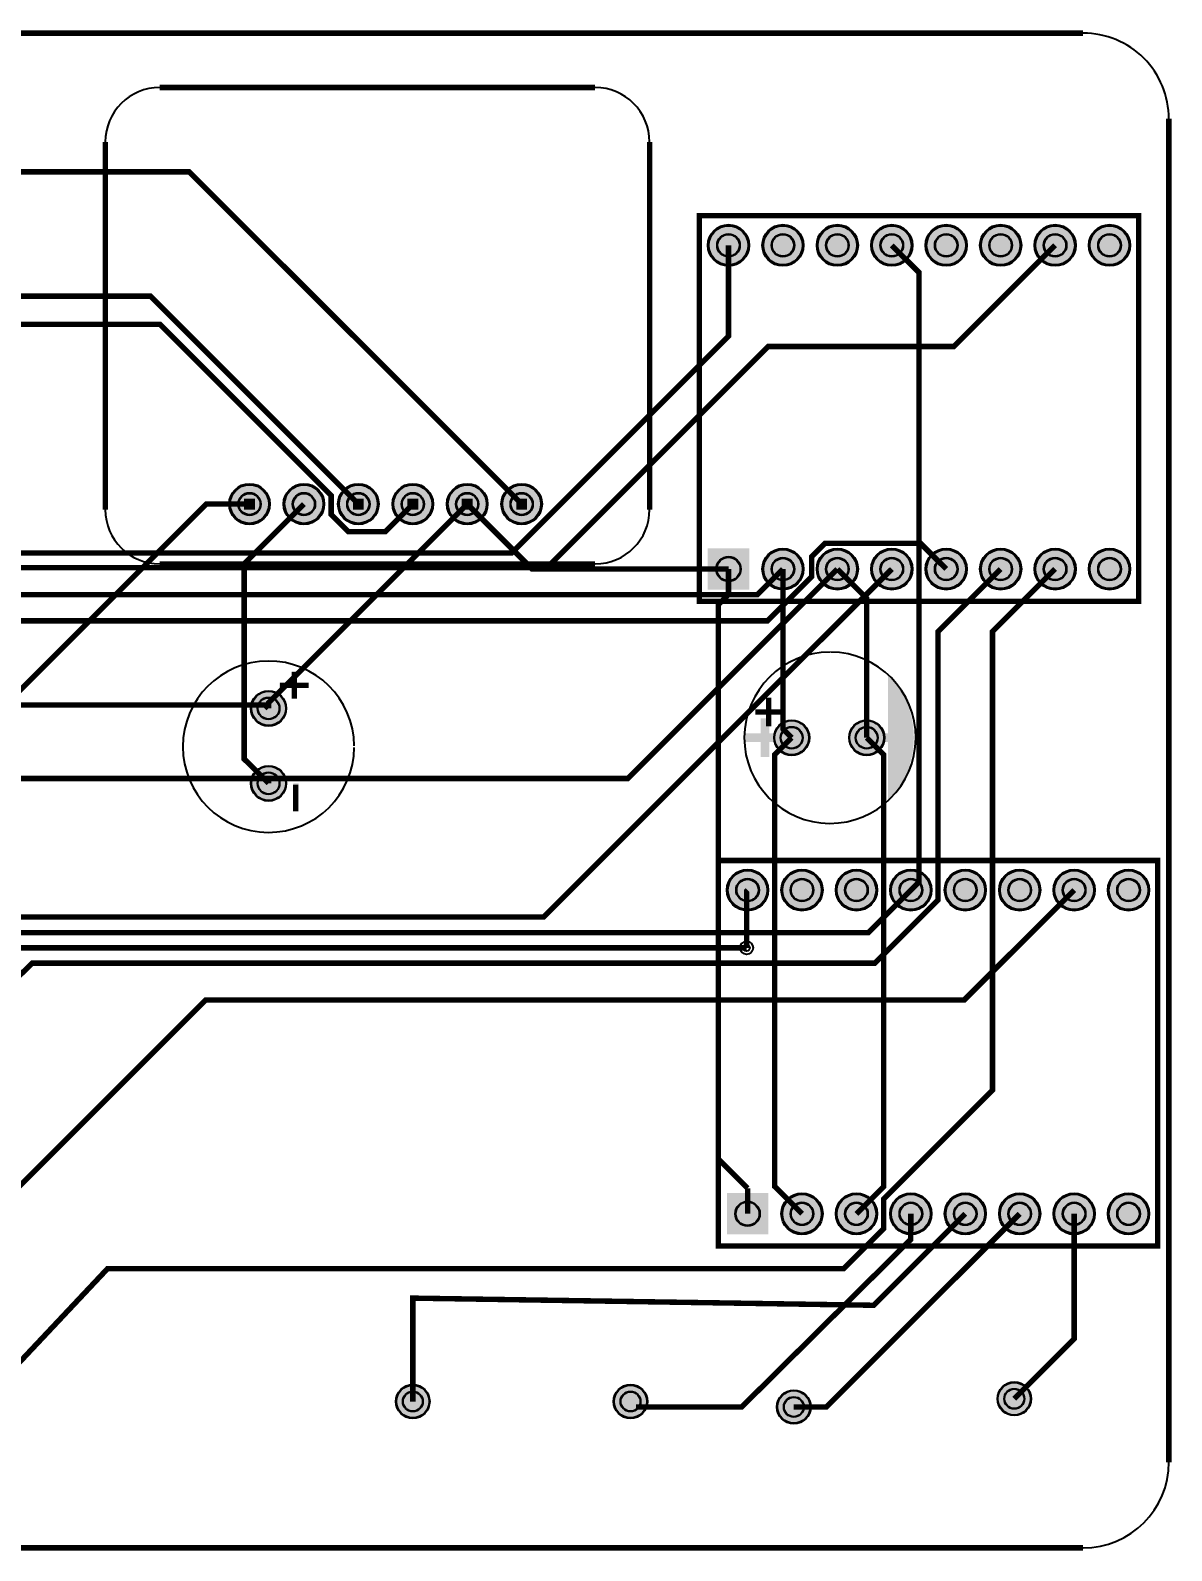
# Model space of a CAD drawing. Header units: millimetres. Extents: x -13 to 112, y -37 to 34.
# Drawn here: x 58.4 to 111.6, y -37.4 to 33.5 of the extents above; entities that cross this region are included whole.
import ezdxf

# ---------------------------------------------------------------- set-up
doc = ezdxf.new("R2010")
doc.units = ezdxf.units.MM
for name, color, linetype, true_color in [('BoardOutLine', 7, 'Continuous', 0xff00ff), ('BottomLayer', 7, 'Continuous', 0x0000ff), ('BottomSolderMaskLayer', 7, 'Continuous', 0xaa00ff), ('Document', 7, 'Continuous', 0xffffff), ('Hole', 7, 'Continuous', 0x222222), ('Multi-Layer', 7, 'Continuous', 0xc0c0c0), ('TopLayer', 7, 'Continuous', 0xff0000), ('TopSilkLayer', 7, 'Continuous', 0xffcc00), ('TopSolderMaskLayer', 7, 'Continuous', 0x800080)]:
    doc.layers.add(name, color=color, linetype=linetype, true_color=true_color)

msp = doc.modelspace()

# ---------------------------------------------------------------- hatches: boundary and pattern name
at = {"layer": 'BottomSolderMaskLayer'}
for points in [[(89.96697993395979, 23.495046990093897, 1), (91.89738379476752, 23.495046990093897, 1)], [(92.50698501397015, 23.495046990093897, 1), (94.43738887477788, 23.495046990093897, 1)], [(95.04699009398028, 23.495046990093897, 1), (96.97739395478801, 23.495046990093897, 1)], [(97.58699517399042, 23.495046990093897, 1), (99.51739903479815, 23.495046990093897, 1)], [(100.12700025400055, 23.495046990093897, 1), (102.05740411480828, 23.495046990093897, 1)], [(102.66700533401068, 23.495046990093897, 1), (104.59740919481841, 23.495046990093897, 1)], [(105.20701041402081, 23.495046990093897, 1), (107.13741427482854, 23.495046990093897, 1)], [(107.74701549403095, 23.495046990093897, 1), (109.67741935483868, 23.495046990093897, 1)], [(67.62933705867405, 11.415036830073518, 1), (69.53093726187447, 11.415036830073518, 1)], [(70.16934213868419, 11.415036830073518, 1), (72.0709423418846, 11.415036830073518, 1)], [(72.70934721869455, 11.415036830073518, 1), (74.61094742189496, 11.415036830073518, 1)], [(75.24935229870468, 11.415036830073518, 1), (77.1509525019051, 11.415036830073518, 1)], [(77.78935737871481, 11.415036830073518, 1), (79.69095758191523, 11.415036830073518, 1)], [(80.32936245872494, 11.415036830073518, 1), (82.23096266192536, 11.415036830073518, 1)], [(89.96697993395992, 7.416814833629701), (89.96697993395992, 9.347218694437288), (91.89738379476762, 9.347218694437288), (91.89738379476762, 7.416814833629701)], [(92.50698501397015, 8.382016764033438, 1), (94.43738887477788, 8.382016764033438, 1)], [(95.04699009398028, 8.382016764033438, 1), (96.97739395478801, 8.382016764033438, 1)], [(97.58699517399042, 8.382016764033438, 1), (99.51739903479815, 8.382016764033438, 1)], [(100.12700025400055, 8.382016764033438, 1), (102.05740411480828, 8.382016764033438, 1)], [(102.66700533401068, 8.382016764033438, 1), (104.59740919481841, 8.382016764033438, 1)], [(105.20701041402081, 8.382016764033438, 1), (107.13741427482854, 8.382016764033438, 1)], [(107.74701549403095, 8.382016764033438, 1), (109.67741935483868, 8.382016764033438, 1)], [(68.64413893827786, 1.8770637541274482, 1), (70.29413893827787, 1.8770637541274482, 1)], [(93.05572771145548, 0.5080010160020265, 1), (94.70652781305567, 0.5080010160020265, 1)], [(96.55585471170947, 0.5080010160020265, 1), (98.20665481330967, 0.5080010160020265, 1)], [(68.64413893827786, -1.6230632461265486, 1), (70.29413893827787, -1.6230632461265486, 1)], [(90.8559817119634, -6.604013208026458, 1), (92.78638557277112, -6.604013208026458, 1)], [(93.39598679197353, -6.604013208026458, 1), (95.32639065278126, -6.604013208026458, 1)], [(95.93599187198366, -6.604013208026458, 1), (97.86639573279139, -6.604013208026458, 1)], [(98.47599695199402, -6.604013208026458, 1), (100.40640081280175, -6.604013208026458, 1)], [(101.01600203200415, -6.604013208026458, 1), (102.94640589281188, -6.604013208026458, 1)], [(103.55600711201429, -6.604013208026458, 1), (105.48641097282201, -6.604013208026458, 1)], [(106.09601219202442, -6.604013208026458, 1), (108.02641605283215, -6.604013208026458, 1)], [(108.63601727203455, -6.604013208026458, 1), (110.56642113284228, -6.604013208026458, 1)], [(90.8559817119633, -22.682245364490655), (90.8559817119633, -20.751841503683067), (92.78638557277122, -20.751841503683067), (92.78638557277122, -22.682245364490655)], [(93.39598679197353, -21.717043434086918, 1), (95.32639065278126, -21.717043434086918, 1)], [(95.93599187198366, -21.717043434086918, 1), (97.86639573279139, -21.717043434086918, 1)], [(98.47599695199402, -21.717043434086918, 1), (100.40640081280175, -21.717043434086918, 1)], [(101.01600203200415, -21.717043434086918, 1), (102.94640589281188, -21.717043434086918, 1)], [(103.55600711201429, -21.717043434086918, 1), (105.48641097282201, -21.717043434086918, 1)], [(106.09601219202442, -21.717043434086918, 1), (108.02641605283215, -21.717043434086918, 1)], [(108.63601727203455, -21.717043434086918, 1), (110.56642113284228, -21.717043434086918, 1)], [(75.41275082550173, -30.480060960121932, 1), (76.98755397510804, -30.480060960121932, 1)], [(85.57277114554226, -30.480060960121932, 1), (87.14757429514857, -30.480060960121932, 1)], [(103.47980695961387, -30.353060706121482, 1), (105.05461010922018, -30.353060706121482, 1)], [(93.19278638557289, -30.734061468122945, 1), (94.7675895351792, -30.734061468122945, 1)]]:
    msp.add_hatch(color=256, dxfattribs=at).paths.add_polyline_path(points)
at = {"layer": 'Document'}
for points in [[(68.32613665227336, 11.161036322072505), (68.83413766827539, 11.161036322072505), (68.83413766827539, 11.669037338074531), (68.32613665227336, 11.669037338074531)], [(73.40614681229363, 11.161036322072505), (73.91414782829565, 11.161036322072505), (73.91414782829565, 11.669037338074531), (73.40614681229363, 11.669037338074531)], [(75.94615189230376, 11.161036322072505), (76.45415290830579, 11.161036322072505), (76.45415290830579, 11.669037338074531), (75.94615189230376, 11.669037338074531)], [(78.48615697231389, 11.161036322072505), (78.99415798831592, 11.161036322072505), (78.99415798831592, 11.669037338074531), (78.48615697231389, 11.669037338074531)], [(81.02616205232403, 11.161036322072505), (81.53416306832605, 11.161036322072505), (81.53416306832605, 11.669037338074531), (81.02616205232403, 11.669037338074531)], [(70.54414528829057, 3.626974853949605), (70.54414528829057, 2.326974853949764), (70.79413258826526, 2.326974853949764), (70.79413258826526, 3.626974853949605)], [(69.96913893827787, 2.8270002540004953), (71.2691135382272, 2.8270002540004953), (71.2691135382272, 3.0770129540259177), (69.96918973837955, 3.076987553974959)], [(92.43119126238253, 1.0080010160020265), (92.43119126238253, -0.39199898399795075), (92.83119126238239, -0.39199898399795075), (92.83119126238239, 1.208001016002072), (92.83119126238239, 1.40800101600189), (92.43119126238253, 1.4080264160528486)], [(93.13119126238257, 0.708001016002072), (91.73119126238248, 0.708001016002072), (91.73119126238248, 0.30800101600198104), (93.33119126238262, 0.30800101600198104), (93.53119126238244, 0.30800101600198104), (93.53119126238244, 0.708001016002072)], [(99.13119126238257, 0.708001016002072), (97.73119126238271, 0.708001016002072), (97.73119126238271, 0.30800101600198104), (99.33119126238262, 0.30800101600198104), (99.53119126238244, 0.30800101600198104), (99.53119126238244, 0.708001016002072)], [(70.62133604267206, -1.6226314452629822), (70.62133604267206, -2.9226822453646264), (70.87127254254506, -2.9226822453646264), (70.87127254254506, -1.6226314452629822)]]:
    msp.add_hatch(color=256, dxfattribs=at).paths.add_polyline_path(points)
at = {"layer": 'Multi-Layer'}
for points in [[(90.01778003556, 23.495046990093897, 1), (91.84658369316732, 23.495046990093897, 1)], [(92.55778511557035, 23.495046990093897, 1), (94.38658877317768, 23.495046990093897, 1)], [(95.09779019558049, 23.495046990093897, 1), (96.92659385318781, 23.495046990093897, 1)], [(97.63779527559062, 23.495046990093897, 1), (99.46659893319794, 23.495046990093897, 1)], [(100.17780035560075, 23.495046990093897, 1), (102.00660401320808, 23.495046990093897, 1)], [(102.71780543561088, 23.495046990093897, 1), (104.54660909321821, 23.495046990093897, 1)], [(105.25781051562102, 23.495046990093897, 1), (107.08661417322834, 23.495046990093897, 1)], [(107.79781559563115, 23.495046990093897, 1), (109.62661925323847, 23.495046990093897, 1)], [(67.68013716027426, 11.415036830073518, 1), (69.48013716027427, 11.415036830073518, 1)], [(70.22014224028439, 11.415036830073518, 1), (72.0201422402844, 11.415036830073518, 1)], [(72.76014732029475, 11.415036830073518, 1), (74.56014732029476, 11.415036830073518, 1)], [(75.30015240030488, 11.415036830073518, 1), (77.10015240030489, 11.415036830073518, 1)], [(77.84015748031501, 11.415036830073518, 1), (79.64015748031503, 11.415036830073518, 1)], [(80.38016256032515, 11.415036830073518, 1), (82.18016256032516, 11.415036830073518, 1)], [(90.01778003556001, 7.4676149352299035), (90.01778003556001, 9.296418592837085), (91.84658369316753, 9.296418592837085), (91.84658369316753, 7.4676149352299035)], [(92.55778511557035, 8.382016764033438, 1), (94.38658877317768, 8.382016764033438, 1)], [(95.09779019558049, 8.382016764033438, 1), (96.92659385318781, 8.382016764033438, 1)], [(97.63779527559062, 8.382016764033438, 1), (99.46659893319794, 8.382016764033438, 1)], [(100.17780035560075, 8.382016764033438, 1), (102.00660401320808, 8.382016764033438, 1)], [(102.71780543561088, 8.382016764033438, 1), (104.54660909321821, 8.382016764033438, 1)], [(105.25781051562102, 8.382016764033438, 1), (107.08661417322834, 8.382016764033438, 1)], [(107.79781559563115, 8.382016764033438, 1), (109.62661925323847, 8.382016764033438, 1)], [(68.66913893827787, 1.8770637541274482, 1), (70.26913893827786, 1.8770637541274482, 1)], [(93.08112776225558, 0.5080010160020265, 1), (94.68112776225557, 0.5080010160020265, 1)], [(96.58125476250957, 0.5080010160020265, 1), (98.18125476250957, 0.5080010160020265, 1)], [(68.66913893827787, -1.6230632461265486, 1), (70.26913893827786, -1.6230632461265486, 1)], [(90.9067818135636, -6.604013208026458, 1), (92.73558547117092, -6.604013208026458, 1)], [(93.44678689357373, -6.604013208026458, 1), (95.27559055118105, -6.604013208026458, 1)], [(95.98679197358386, -6.604013208026458, 1), (97.81559563119119, -6.604013208026458, 1)], [(98.52679705359422, -6.604013208026458, 1), (100.35560071120155, -6.604013208026458, 1)], [(101.06680213360436, -6.604013208026458, 1), (102.89560579121168, -6.604013208026458, 1)], [(103.60680721361449, -6.604013208026458, 1), (105.43561087122181, -6.604013208026458, 1)], [(106.14681229362462, -6.604013208026458, 1), (107.97561595123194, -6.604013208026458, 1)], [(108.68681737363475, -6.604013208026458, 1), (110.51562103124208, -6.604013208026458, 1)], [(90.90678181356361, -22.631445262890566), (90.90678181356361, -20.80264160528327), (92.73558547117113, -20.80264160528327), (92.73558547117113, -22.631445262890566)], [(93.44678689357373, -21.717043434086918, 1), (95.27559055118105, -21.717043434086918, 1)], [(95.98679197358386, -21.717043434086918, 1), (97.81559563119119, -21.717043434086918, 1)], [(98.52679705359422, -21.717043434086918, 1), (100.35560071120155, -21.717043434086918, 1)], [(101.06680213360436, -21.717043434086918, 1), (102.89560579121168, -21.717043434086918, 1)], [(103.60680721361449, -21.717043434086918, 1), (105.43561087122181, -21.717043434086918, 1)], [(106.14681229362462, -21.717043434086918, 1), (107.97561595123194, -21.717043434086918, 1)], [(108.68681737363475, -21.717043434086918, 1), (110.51562103124208, -21.717043434086918, 1)]]:
    msp.add_hatch(color=256, dxfattribs=at).paths.add_polyline_path(points)
at = {"layer": 'TopSilkLayer'}
msp.add_hatch(color=256, dxfattribs=at).paths.add_polyline_path([(98.38120396240788, -2.491998983998087), (98.44568414464447, -2.4228042350739543), (98.5086446815908, -2.35222394060429), (98.57005580849386, -2.2802914676004775), (98.62988849308954, -2.207040822319982), (98.68811444932635, -2.13250663418944), (98.74470615073665, -2.0567241394334133), (98.79963684345171, -1.9797291644167672), (98.85288055884803, -1.9015581087072633), (98.90441212582618, -1.822247927868034), (98.95420718270793, -1.7418361159861888), (99.00224218875496, -1.660360687948014), (99.0484944352977, -1.5778601614665604), (99.09294205647029, -1.4943735388732193), (99.13556403954817, -1.4099402886782855), (99.17634023488176, -1.3246003269132416), (99.21525136542232, -1.2383939982591983), (99.25227903583527, -1.1513620569745626), (99.28740574119593, -1.0635456476284162), (99.32061487526676, -0.974986285648697), (99.35189073834567, -0.8857258376965547), (99.38121854468955, -0.7958065018726757), (99.40858442950525, -0.7052707877693365), (99.43397545550124, -0.6141614963723896), (99.45737961900636, -0.5225216998286442), (99.47878585564331, -0.43039472108193877), (99.49818404556049, -0.3378241133929123), (99.51556501821415, -0.24485363974918073), (99.53092055670663, -0.15152725217546958), (99.5442434016677, -0.05788907095586637), (99.55552725468965, 0.03601663622396245), (99.56476678130184, 0.13014547520504038), (99.5719576134959, 0.22445294634246693), (99.57709635178685, 0.31889446554214373), (99.58018056682363, 0.4134253853385417), (99.58120880053593, 0.5080010160020265), (99.58018056682363, 0.6025766466655114), (99.57709635178685, 0.6971075664619093), (99.5719576134959, 0.7915490856614724), (99.56476678130184, 0.885856556798899), (99.55552725468965, 0.9799853957799769), (99.5442434016677, 1.0738911029598057), (99.53092055670663, 1.167529284179409), (99.51556501821415, 1.2608556717532338), (99.49818404556049, 1.3538261453969653), (99.47878585564331, 1.4463967530858781), (99.45737961900636, 1.5385237318325835), (99.43397545550124, 1.6301635283764426), (99.40858442950525, 1.7212728197732758), (99.38121854468955, 1.8118085338767287), (99.35189073834567, 1.901727869700494), (99.32061487526676, 1.99098831765275), (99.28740574119593, 2.0795476796324692), (99.25227903583527, 2.167364088978502), (99.21525136542232, 2.2543960302631376), (99.17634023488176, 2.340602358917181), (99.13556403954817, 2.4259423206823385), (99.09294205647029, 2.5103755708771587), (99.0484944352977, 2.5938621934704997), (99.00224218875496, 2.6763627199519533), (98.95420718270793, 2.757838147990242), (98.90441212582618, 2.838249959872087), (98.85288055884803, 2.9175601407112026), (98.79963684345171, 2.9957311964207065), (98.74470615073665, 3.0727261714374663), (98.68811444932635, 3.148508666193379), (98.62988849308954, 3.223042854324035), (98.57005580849386, 3.296293499604417), (98.5086446815908, 3.3682259726082293), (98.44568414464447, 3.4388062670778936), (98.38120396240788, 3.5080010160020265)])
at = {"layer": 'TopSolderMaskLayer'}
for points in [[(89.96697993395979, 23.495046990093897, 1), (91.89738379476752, 23.495046990093897, 1)], [(92.50698501397015, 23.495046990093897, 1), (94.43738887477788, 23.495046990093897, 1)], [(95.04699009398028, 23.495046990093897, 1), (96.97739395478801, 23.495046990093897, 1)], [(97.58699517399042, 23.495046990093897, 1), (99.51739903479815, 23.495046990093897, 1)], [(100.12700025400055, 23.495046990093897, 1), (102.05740411480828, 23.495046990093897, 1)], [(102.66700533401068, 23.495046990093897, 1), (104.59740919481841, 23.495046990093897, 1)], [(105.20701041402081, 23.495046990093897, 1), (107.13741427482854, 23.495046990093897, 1)], [(107.74701549403095, 23.495046990093897, 1), (109.67741935483868, 23.495046990093897, 1)], [(67.62933705867405, 11.415036830073518, 1), (69.53093726187447, 11.415036830073518, 1)], [(70.16934213868419, 11.415036830073518, 1), (72.0709423418846, 11.415036830073518, 1)], [(72.70934721869455, 11.415036830073518, 1), (74.61094742189496, 11.415036830073518, 1)], [(75.24935229870468, 11.415036830073518, 1), (77.1509525019051, 11.415036830073518, 1)], [(77.78935737871481, 11.415036830073518, 1), (79.69095758191523, 11.415036830073518, 1)], [(80.32936245872494, 11.415036830073518, 1), (82.23096266192536, 11.415036830073518, 1)], [(89.96697993395992, 7.416814833629701), (89.96697993395992, 9.347218694437288), (91.89738379476762, 9.347218694437288), (91.89738379476762, 7.416814833629701)], [(92.50698501397015, 8.382016764033438, 1), (94.43738887477788, 8.382016764033438, 1)], [(95.04699009398028, 8.382016764033438, 1), (96.97739395478801, 8.382016764033438, 1)], [(97.58699517399042, 8.382016764033438, 1), (99.51739903479815, 8.382016764033438, 1)], [(100.12700025400055, 8.382016764033438, 1), (102.05740411480828, 8.382016764033438, 1)], [(102.66700533401068, 8.382016764033438, 1), (104.59740919481841, 8.382016764033438, 1)], [(105.20701041402081, 8.382016764033438, 1), (107.13741427482854, 8.382016764033438, 1)], [(107.74701549403095, 8.382016764033438, 1), (109.67741935483868, 8.382016764033438, 1)], [(68.64413893827786, 1.8770637541274482, 1), (70.29413893827787, 1.8770637541274482, 1)], [(93.05572771145548, 0.5080010160020265, 1), (94.70652781305567, 0.5080010160020265, 1)], [(96.55585471170947, 0.5080010160020265, 1), (98.20665481330967, 0.5080010160020265, 1)], [(68.64413893827786, -1.6230632461265486, 1), (70.29413893827787, -1.6230632461265486, 1)], [(90.8559817119634, -6.604013208026458, 1), (92.78638557277112, -6.604013208026458, 1)], [(93.39598679197353, -6.604013208026458, 1), (95.32639065278126, -6.604013208026458, 1)], [(95.93599187198366, -6.604013208026458, 1), (97.86639573279139, -6.604013208026458, 1)], [(98.47599695199402, -6.604013208026458, 1), (100.40640081280175, -6.604013208026458, 1)], [(101.01600203200415, -6.604013208026458, 1), (102.94640589281188, -6.604013208026458, 1)], [(103.55600711201429, -6.604013208026458, 1), (105.48641097282201, -6.604013208026458, 1)], [(106.09601219202442, -6.604013208026458, 1), (108.02641605283215, -6.604013208026458, 1)], [(108.63601727203455, -6.604013208026458, 1), (110.56642113284228, -6.604013208026458, 1)], [(90.8559817119633, -22.682245364490655), (90.8559817119633, -20.751841503683067), (92.78638557277122, -20.751841503683067), (92.78638557277122, -22.682245364490655)], [(93.39598679197353, -21.717043434086918, 1), (95.32639065278126, -21.717043434086918, 1)], [(95.93599187198366, -21.717043434086918, 1), (97.86639573279139, -21.717043434086918, 1)], [(98.47599695199402, -21.717043434086918, 1), (100.40640081280175, -21.717043434086918, 1)], [(101.01600203200415, -21.717043434086918, 1), (102.94640589281188, -21.717043434086918, 1)], [(103.55600711201429, -21.717043434086918, 1), (105.48641097282201, -21.717043434086918, 1)], [(106.09601219202442, -21.717043434086918, 1), (108.02641605283215, -21.717043434086918, 1)], [(108.63601727203455, -21.717043434086918, 1), (110.56642113284228, -21.717043434086918, 1)], [(75.41275082550173, -30.480060960121932, 1), (76.98755397510804, -30.480060960121932, 1)], [(85.57277114554226, -30.480060960121932, 1), (87.14757429514857, -30.480060960121932, 1)], [(103.47980695961387, -30.353060706121482, 1), (105.05461010922018, -30.353060706121482, 1)], [(93.19278638557289, -30.734061468122945, 1), (94.7675895351792, -30.734061468122945, 1)]]:
    msp.add_hatch(color=256, dxfattribs=at).paths.add_polyline_path(points)

# ---------------------------------------------------------------- linework, layer by layer
at = {"layer": 'BoardOutLine', "const_width": 0.25400050800101603}
for points in [[(-9.335001270002522, 33.40099060198111), (107.48100076200149, 33.40099060198111)], [(111.48100076200149, 29.400990601981107), (111.48100076200149, -33.31300482600966)], [(107.48100076200149, -37.31300482600966), (-9.335001270002522, -37.31300482600966)]]:
    msp.add_lwpolyline(points, dxfattribs=at)
at = {"layer": 'BoardOutLine'}
for centre, start, end in [((107.48100000000022, 29.401000000000067), 359.99999999999983, 90), ((107.48100000000022, -33.31299999999999), 270, 0)]:
    msp.add_arc(centre, 4, start, end, dxfattribs=at)
at = {"layer": 'BottomLayer', "const_width": 0.25400050800101603}
for points in [[(98.55219710439428, 23.4949199898399), (99.82219964439923, 22.224917449834834), (99.82219964439923, -6.222885445770885), (99.44119888239788, -6.603886207772462)], [(68.58013716027426, 11.415163830327629), (66.5656591313184, 11.415163830327629), (53.9959359918721, -1.1545593091186674)], [(71.1201422402844, 11.415163830327629), (68.33324866649741, 8.628270256540532), (68.33324866649741, -0.48704597409198414), (69.46913893827787, -1.6229362458725518)], [(69.46913893827787, 1.877190754381445), (69.46913893827787, 2.144145288290474), (78.74015748031502, 11.415163830327629)], [(90.93218186436366, 8.382143764287548), (81.7731775463551, 8.382143764287548), (78.74015748031502, 11.415163830327629)], [(106.17221234442468, 8.382016764033438), (103.25120650241297, 5.461010922021842), (103.25120650241297, -15.94869189738381), (98.1711963423927, -21.02870205740419), (98.1711963423927, -22.410464820929633), (96.30426720853461, -24.277393954787954), (61.95577851155713, -24.277393954787954), (56.00711201422405, -30.607061214122496)], [(90.93218186436366, 8.382143764287548), (90.93218186436366, 7.188087376174735)], [(93.47218694437402, 8.382143764287548), (93.47218694437402, 0.9170688341375808), (93.88112776225557, 0.5081280162560233)], [(96.01219202438415, 8.382143764287548), (97.38125476250957, 7.013081026162013), (97.38125476250957, 0.5081280162560233)], [(91.82118364236726, -20.52286004572011), (90.46228092456181, -19.16395732791466), (90.46228092456181, 6.718186436372889), (90.93218186436366, 7.188087376174735)], [(94.36118872237739, -21.71691643383292), (93.09118618237244, -20.446913893827855), (93.09118618237244, -0.28181356362722454), (93.88112776225557, 0.5081280162560233)], [(96.90119380238752, -21.71691643383292), (98.1711963423927, -20.446913893827855), (98.1711963423927, -0.28181356362722454), (97.38125476250957, 0.5081280162560233)], [(91.82118364236726, -6.603886207772462), (91.77673355346701, -6.64833629667271), (91.77673355346701, -9.303149606299257)], [(91.82118364236726, -21.71691643383292), (91.82118364236726, -20.52286004572011)], [(99.44119888239788, -21.717043434086918), (99.43611887223756, -22.913385826771673), (91.54940309880635, -30.734061468122945), (86.61417322834654, -30.734061468122945)]]:
    msp.add_lwpolyline(points, dxfattribs=at)
at = {"layer": 'BottomSolderMaskLayer'}
for centre, radius in [((90.93218186436366, 23.495046990093897), 0.9652019304038609), ((93.47218694437402, 23.495046990093897), 0.9652019304038609), ((96.01219202438415, 23.495046990093897), 0.9652019304038609), ((98.55219710439428, 23.495046990093897), 0.9652019304038609), ((101.09220218440441, 23.495046990093897), 0.9652019304038609), ((103.63220726441455, 23.495046990093897), 0.9652019304038609), ((106.17221234442468, 23.495046990093897), 0.9652019304038609), ((108.71221742443481, 23.495046990093897), 0.9652019304038609), ((90.93218186436366, 23.495046990093897), 0.5362232946688117), ((93.47218694437402, 23.495046990093897), 0.5362232946688117), ((96.01219202438415, 23.495046990093897), 0.5362232946688117), ((98.55219710439428, 23.495046990093897), 0.5362232946688117), ((101.09220218440441, 23.495046990093897), 0.5362232946688117), ((103.63220726441455, 23.495046990093897), 0.5362232946688117), ((106.17221234442468, 23.495046990093897), 0.5362232946688117), ((108.71221742443481, 23.495046990093897), 0.5362232946688117), ((68.58013716027426, 11.415036830073518), 0.9508001016002032), ((71.1201422402844, 11.415036830073518), 0.9508001016002032), ((73.66014732029475, 11.415036830073518), 0.9508001016002032), ((76.20015240030489, 11.415036830073518), 0.9508001016002032), ((78.74015748031502, 11.415036830073518), 0.9508001016002032), ((81.28016256032515, 11.415036830073518), 0.9508001016002032), ((68.58013716027426, 11.415036830073518), 0.5282222786667795), ((71.1201422402844, 11.415036830073518), 0.5282222786667795), ((73.66014732029475, 11.415036830073518), 0.5282222786667795), ((76.20015240030489, 11.415036830073518), 0.5282222786667795), ((78.74015748031502, 11.415036830073518), 0.5282222786667795), ((81.28016256032515, 11.415036830073518), 0.5282222786667795), ((93.47218694437402, 8.382016764033438), 0.9652019304038609), ((96.01219202438415, 8.382016764033438), 0.9652019304038609), ((98.55219710439428, 8.382016764033438), 0.9652019304038609), ((101.09220218440441, 8.382016764033438), 0.9652019304038609), ((103.63220726441455, 8.382016764033438), 0.9652019304038609), ((106.17221234442468, 8.382016764033438), 0.9652019304038609), ((108.71221742443481, 8.382016764033438), 0.9652019304038609), ((90.93218186436366, 8.382016764033438), 0.5791211582423166), ((93.47218694437402, 8.382016764033438), 0.5362232946688117), ((96.01219202438415, 8.382016764033438), 0.5362232946688117), ((98.55219710439428, 8.382016764033438), 0.5362232946688117), ((101.09220218440441, 8.382016764033438), 0.5362232946688117), ((103.63220726441455, 8.382016764033438), 0.5362232946688117), ((106.17221234442468, 8.382016764033438), 0.5362232946688117), ((108.71221742443481, 8.382016764033438), 0.5362232946688117), ((69.46913893827787, 1.8770637541274482), 0.8250000000000001), ((69.46911353822702, 1.8771653543307139), 0.515625), ((93.88112776225557, 0.5080010160020265), 0.8254000508001016), ((93.88112776225557, 0.5080010160020265), 0.5158750317500634), ((97.38125476250957, 0.5080010160020265), 0.8254000508001016), ((97.38125476250957, 0.5080010160020265), 0.5158750317500634), ((69.46913893827787, -1.6230632461265486), 0.8250000000000001), ((69.46911353822702, -1.622961645923283), 0.515625), ((91.82118364236726, -6.604013208026458), 0.9652019304038609), ((94.36118872237739, -6.604013208026458), 0.9652019304038609), ((96.90119380238752, -6.604013208026458), 0.9652019304038609), ((99.44119888239788, -6.604013208026458), 0.9652019304038609), ((101.98120396240802, -6.604013208026458), 0.9652019304038609), ((104.52120904241815, -6.604013208026458), 0.9652019304038609), ((107.06121412242828, -6.604013208026458), 0.9652019304038609), ((109.60121920243841, -6.604013208026458), 0.9652019304038609), ((91.82118364236726, -6.604013208026458), 0.5362232946688117), ((94.36118872237739, -6.604013208026458), 0.5362232946688117), ((96.90119380238752, -6.604013208026458), 0.5362232946688117), ((99.44119888239788, -6.604013208026458), 0.5362232946688117), ((101.98120396240802, -6.604013208026458), 0.5362232946688117), ((104.52120904241815, -6.604013208026458), 0.5362232946688117), ((107.06121412242828, -6.604013208026458), 0.5362232946688117), ((109.60121920243841, -6.604013208026458), 0.5362232946688117), ((91.82118364236726, -21.717043434086918), 0.5791211582423166), ((94.36118872237739, -21.717043434086918), 0.9652019304038609), ((94.36118872237739, -21.717043434086918), 0.5362232946688117), ((96.90119380238752, -21.717043434086918), 0.9652019304038609), ((96.90119380238752, -21.717043434086918), 0.5362232946688117), ((99.44119888239788, -21.717043434086918), 0.9652019304038609), ((99.44119888239788, -21.717043434086918), 0.5362232946688117), ((101.98120396240802, -21.717043434086918), 0.9652019304038609), ((101.98120396240802, -21.717043434086918), 0.5362232946688117), ((104.52120904241815, -21.717043434086918), 0.9652019304038609), ((104.52120904241815, -21.717043434086918), 0.5362232946688117), ((107.06121412242828, -21.717043434086918), 0.9652019304038609), ((107.06121412242828, -21.717043434086918), 0.5362232946688117), ((109.60121920243841, -21.717043434086918), 0.9652019304038609), ((109.60121920243841, -21.717043434086918), 0.5362232946688117), ((76.20015240030489, -30.480060960121932), 0.7874015748031498), ((86.36017272034542, -30.480060960121932), 0.7874015748031498), ((104.26720853441702, -30.353060706121482), 0.7874015748031498), ((76.20015240030489, -30.480060960121932), 0.47244094488188987), ((86.36017272034542, -30.480060960121932), 0.47244094488188987), ((93.98018796037604, -30.734061468122945), 0.7874015748031498), ((93.98018796037604, -30.734061468122945), 0.47244094488188987), ((104.26720853441702, -30.353060706121482), 0.47244094488188987)]:
    msp.add_circle(centre, radius, dxfattribs=at)
at = {"layer": 'Hole'}
msp.add_circle((91.77673355346701, -9.303276606553254), 0.15240030480060962, dxfattribs=at)
at = {"layer": 'Multi-Layer'}
for centre, radius in [((90.93218186436366, 23.495046990093897), 0.9144018288036577), ((93.47218694437402, 23.495046990093897), 0.9144018288036577), ((96.01219202438415, 23.495046990093897), 0.9144018288036577), ((98.55219710439428, 23.495046990093897), 0.9144018288036577), ((101.09220218440441, 23.495046990093897), 0.9144018288036577), ((103.63220726441455, 23.495046990093897), 0.9144018288036577), ((106.17221234442468, 23.495046990093897), 0.9144018288036577), ((108.71221742443481, 23.495046990093897), 0.9144018288036577), ((90.93218186436366, 23.495046990093897), 0.5080010160020321), ((93.47218694437402, 23.495046990093897), 0.5080010160020321), ((96.01219202438415, 23.495046990093897), 0.5080010160020321), ((98.55219710439428, 23.495046990093897), 0.5080010160020321), ((101.09220218440441, 23.495046990093897), 0.5080010160020321), ((103.63220726441455, 23.495046990093897), 0.5080010160020321), ((106.17221234442468, 23.495046990093897), 0.5080010160020321), ((108.71221742443481, 23.495046990093897), 0.5080010160020321), ((68.58013716027426, 11.415036830073518), 0.9000000000000001), ((71.1201422402844, 11.415036830073518), 0.9000000000000001), ((73.66014732029475, 11.415036830073518), 0.9000000000000001), ((76.20015240030489, 11.415036830073518), 0.9000000000000001), ((78.74015748031502, 11.415036830073518), 0.9000000000000001), ((81.28016256032515, 11.415036830073518), 0.9000000000000001), ((68.58013716027426, 11.415036830073518), 0.5), ((71.1201422402844, 11.415036830073518), 0.5), ((73.66014732029475, 11.415036830073518), 0.5), ((76.20015240030489, 11.415036830073518), 0.5), ((78.74015748031502, 11.415036830073518), 0.5), ((81.28016256032515, 11.415036830073518), 0.5), ((93.47218694437402, 8.382016764033438), 0.9144018288036577), ((96.01219202438415, 8.382016764033438), 0.9144018288036577), ((98.55219710439428, 8.382016764033438), 0.9144018288036577), ((101.09220218440441, 8.382016764033438), 0.9144018288036577), ((103.63220726441455, 8.382016764033438), 0.9144018288036577), ((106.17221234442468, 8.382016764033438), 0.9144018288036577), ((108.71221742443481, 8.382016764033438), 0.9144018288036577), ((90.93218186436366, 8.382016764033438), 0.5486410972821947), ((93.47218694437402, 8.382016764033438), 0.5080010160020321), ((96.01219202438415, 8.382016764033438), 0.5080010160020321), ((98.55219710439428, 8.382016764033438), 0.5080010160020321), ((101.09220218440441, 8.382016764033438), 0.5080010160020321), ((103.63220726441455, 8.382016764033438), 0.5080010160020321), ((106.17221234442468, 8.382016764033438), 0.5080010160020321), ((108.71221742443481, 8.382016764033438), 0.5080010160020321), ((69.46913893827787, 1.8770637541274482), 0.8), ((69.46911353822702, 1.8771653543307139), 0.5), ((93.88112776225557, 0.5080010160020265), 0.8), ((93.88112776225557, 0.5080010160020265), 0.5), ((97.38125476250957, 0.5080010160020265), 0.8), ((97.38125476250957, 0.5080010160020265), 0.5), ((69.46913893827787, -1.6230632461265486), 0.8), ((69.46911353822702, -1.622961645923283), 0.5), ((91.82118364236726, -6.604013208026458), 0.9144018288036577), ((91.82118364236726, -6.604013208026458), 0.5080010160020321), ((94.36118872237739, -6.604013208026458), 0.9144018288036577), ((94.36118872237739, -6.604013208026458), 0.5080010160020321), ((96.90119380238752, -6.604013208026458), 0.9144018288036577), ((96.90119380238752, -6.604013208026458), 0.5080010160020321), ((99.44119888239788, -6.604013208026458), 0.9144018288036577), ((99.44119888239788, -6.604013208026458), 0.5080010160020321), ((101.98120396240802, -6.604013208026458), 0.9144018288036577), ((101.98120396240802, -6.604013208026458), 0.5080010160020321), ((104.52120904241815, -6.604013208026458), 0.9144018288036577), ((104.52120904241815, -6.604013208026458), 0.5080010160020321), ((107.06121412242828, -6.604013208026458), 0.9144018288036577), ((107.06121412242828, -6.604013208026458), 0.5080010160020321), ((109.60121920243841, -6.604013208026458), 0.9144018288036577), ((109.60121920243841, -6.604013208026458), 0.5080010160020321), ((91.77673355346701, -9.303276606553254), 0.30480060960121924), ((91.82118364236726, -21.717043434086918), 0.5486410972821947), ((94.36118872237739, -21.717043434086918), 0.9144018288036577), ((94.36118872237739, -21.717043434086918), 0.5080010160020321), ((96.90119380238752, -21.717043434086918), 0.9144018288036577), ((96.90119380238752, -21.717043434086918), 0.5080010160020321), ((99.44119888239788, -21.717043434086918), 0.9144018288036577), ((99.44119888239788, -21.717043434086918), 0.5080010160020321), ((101.98120396240802, -21.717043434086918), 0.9144018288036577), ((101.98120396240802, -21.717043434086918), 0.5080010160020321), ((104.52120904241815, -21.717043434086918), 0.9144018288036577), ((104.52120904241815, -21.717043434086918), 0.5080010160020321), ((107.06121412242828, -21.717043434086918), 0.9144018288036577), ((107.06121412242828, -21.717043434086918), 0.5080010160020321), ((109.60121920243841, -21.717043434086918), 0.9144018288036577), ((109.60121920243841, -21.717043434086918), 0.5080010160020321), ((76.20015240030489, -30.480060960121932), 0.7620015240030481), ((86.36017272034542, -30.480060960121932), 0.7620015240030481), ((104.26720853441702, -30.353060706121482), 0.7620015240030481), ((76.20015240030489, -30.480060960121932), 0.45720091440182886), ((86.36017272034542, -30.480060960121932), 0.45720091440182886), ((93.98018796037604, -30.734061468122945), 0.7620015240030481), ((93.98018796037604, -30.734061468122945), 0.45720091440182886), ((104.26720853441702, -30.353060706121482), 0.45720091440182886)]:
    msp.add_circle(centre, radius, dxfattribs=at)
at = {"layer": 'TopLayer', "const_width": 0.25400050800101603}
for points in [[(54.41910083820153, 26.92418084836163), (65.77114554229115, 26.92418084836163), (81.28016256032515, 11.415163830327629)], [(90.93218186436366, 23.4949199898399), (90.93218186436366, 19.25488950977899), (80.80441960883945, 9.127127254254447), (21.176022352044583, 9.127127254254447), (19.95986791973587, 7.91097282194562), (19.95986791973587, 6.175641351282707)], [(76.20015240030489, 11.415163830327629), (74.90906781813578, 10.12407924815841), (73.20116840233686, 10.12407924815841), (72.39014478028957, 10.935102870205696), (72.39014478028957, 11.814960629921188), (64.39446278892547, 19.810642621285183), (25.27432054864107, 19.810642621285183), (21.844043688087368, 23.495046990093897)], [(73.66014732029475, 11.415163830327629), (63.95402590805202, 21.12128524257048), (26.503683007366135, 21.12128524257048), (24.1300482600966, 23.368046736093447)], [(106.17221234442468, 23.4949199898399), (101.44627889255798, 18.768986537973092), (92.78105156210336, 18.768986537973092), (82.46101092202207, 8.448945897891804), (28.350520701041432, 8.448945897891804)], [(101.09220218440441, 8.382143764287548), (99.89687579375163, 9.577470154940215), (95.43586487172979, 9.577470154940215), (94.81686563373137, 8.958470916941792), (94.81686563373137, 8.036195072390115), (92.74396748793492, 5.9632969265937845), (34.41554483108962, 5.9632969265937845)], [(23.01270002539991, 8.001143002285971), (23.82702565405134, 7.1868173736346534), (92.27686055372101, 7.1868173736346534), (93.47218694437402, 8.382143764287548)], [(98.55219710439428, 8.382143764287548), (82.31089662179329, -7.859156718313443), (39.87807975615942, -7.859156718313443)], [(103.63220726441455, 8.382016764033438), (100.71120142240284, 5.461010922021842), (100.71120142240284, -7.061214122428282), (97.76479552959108, -10.017780035560122), (58.435356870713804, -10.017780035560122), (45.900431800863544, -22.387604775209525), (45.72009144018284, -30.480060960121932)], [(96.01219202438415, 8.382143764287548), (86.23317246634497, -1.396875793751633), (69.46913893827787, -1.396875793751633)], [(43.30708661417316, 2.032131064262103), (69.31419862839743, 2.032131064262103), (69.46913893827787, 1.877190754381445)], [(69.46913893827787, -1.396875793751633), (55.37211074422157, -1.396875793751633)], [(69.46913893827787, -1.396875793751633), (69.46913893827787, -1.6229362458725518)], [(107.06121412242828, -6.603886207772462), (101.92913385826773, -11.735966471932898), (66.53416306832605, -11.735966471932898), (41.47396494792997, -36.796164592329205), (-5.748793497586917, -36.796164592329205), (-11.43002286004571, -31.114935229870525)], [(11.43002286004571, -31.114935229870525), (33.956565913131726, -8.588392176784396), (97.45669291338572, -8.588392176784396), (99.44119888239788, -6.603886207772462)], [(91.77673355346701, -9.303149606299257), (34.92024384048773, -9.303149606299257), (11.99720599441207, -32.226187452374916), (-6.879857759715492, -32.226187452374916), (-9.08432816865627, -30.021717043434137), (-11.812293624587255, -30.021717043434137), (-12.509017018034001, -30.718440436880996), (-12.509017018034001, -32.57594615189225), (-11.43002286004571, -33.65494030988066)], [(101.98120396240802, -21.71691643383292), (97.71043942087886, -25.987680975362082), (76.20015240030489, -25.65405130810268), (76.20015240030489, -30.480060960121932)], [(104.52120904241815, -21.717043434086918), (95.50419100838212, -30.734061468122945), (93.98018796037604, -30.734061468122945)], [(107.06121412242828, -21.717043434086918), (107.06121412242828, -27.559055118110223), (104.26720853441702, -30.353060706121482)]]:
    msp.add_lwpolyline(points, dxfattribs=at)
at = {"layer": 'TopSilkLayer', "const_width": 0.25400050800101603}
for points in [[(64.38915417830844, 30.860985521970974), (84.70919481838973, 30.86103632207255)], [(61.84914909829831, 11.161061722123463), (61.84914909829831, 28.321031242062418)], [(87.24919989839987, 28.321031242062418), (87.24919989839987, 11.161061722123463)], [(84.70919481838973, 8.621056642113217), (64.38915417830844, 8.621056642113217)], [(70.66911353822707, 2.3271018542036472), (70.66911353822707, 3.571729743459514)], [(69.99555499111011, 2.9490474980949557), (70.17081534163071, 2.9490474980949557), (70.19113538227066, 2.9490474980949557), (71.34175768351543, 2.9490474980949557)], [(92.80889001778019, 1.0348996697993016), (92.80889001778019, 2.3811023622047287)], [(93.43119126238253, 1.7080010160019583), (92.18658877317762, 1.7080010160019583)], [(70.73914147828305, -2.9210058420117093), (70.73914147828305, -1.6763779527559564)]]:
    msp.add_lwpolyline(points, dxfattribs=at)
at = {"layer": 'TopSilkLayer', "const_width": 0.25001270002540005}
for points in [[(89.57226314452623, 6.875031750063499), (89.57226314452623, 24.8750317500635), (110.07239014478023, 24.8750317500635), (110.07239014478023, 6.875031750063499), (89.57226314452623, 6.875031750063499)], [(90.46126492252984, -23.22402844805697), (90.46126492252984, -5.22402844805697), (110.96139192278383, -5.22402844805697), (110.96139192278383, -23.22402844805697), (90.46126492252984, -23.22402844805697)]]:
    msp.add_lwpolyline(points, close=True, dxfattribs=at)
at = {"layer": 'TopSilkLayer'}
for centre, radius, start, end in [((64.3891287782576, 28.321056642113263), 2.54000508001016, 90, 180), ((84.70916941833889, 28.321056642113263), 2.54000508001016, 0, 90), ((64.3891287782576, 11.161036322072505), 2.54000508001016, 180, 270), ((84.70916941833889, 11.161036322072505), 2.54000508001016, 270, 0), ((95.66929133858252, 0.5086594646570575), 4.00000762001524, 90, 89.49063376220778), ((69.46977198688205, 0.08900177800353504), 4.00000762001524, 0.5093662377931132, 359.4906337622071)]:
    msp.add_arc(centre, radius, start, end, dxfattribs=at)
at = {"layer": 'TopSolderMaskLayer'}
for centre, radius in [((90.93218186436366, 23.495046990093897), 0.9652019304038609), ((93.47218694437402, 23.495046990093897), 0.9652019304038609), ((96.01219202438415, 23.495046990093897), 0.9652019304038609), ((98.55219710439428, 23.495046990093897), 0.9652019304038609), ((101.09220218440441, 23.495046990093897), 0.9652019304038609), ((103.63220726441455, 23.495046990093897), 0.9652019304038609), ((106.17221234442468, 23.495046990093897), 0.9652019304038609), ((108.71221742443481, 23.495046990093897), 0.9652019304038609), ((90.93218186436366, 23.495046990093897), 0.5362232946688117), ((93.47218694437402, 23.495046990093897), 0.5362232946688117), ((96.01219202438415, 23.495046990093897), 0.5362232946688117), ((98.55219710439428, 23.495046990093897), 0.5362232946688117), ((101.09220218440441, 23.495046990093897), 0.5362232946688117), ((103.63220726441455, 23.495046990093897), 0.5362232946688117), ((106.17221234442468, 23.495046990093897), 0.5362232946688117), ((108.71221742443481, 23.495046990093897), 0.5362232946688117), ((68.58013716027426, 11.415036830073518), 0.9508001016002032), ((71.1201422402844, 11.415036830073518), 0.9508001016002032), ((73.66014732029475, 11.415036830073518), 0.9508001016002032), ((76.20015240030489, 11.415036830073518), 0.9508001016002032), ((78.74015748031502, 11.415036830073518), 0.9508001016002032), ((81.28016256032515, 11.415036830073518), 0.9508001016002032), ((68.58013716027426, 11.415036830073518), 0.5282222786667795), ((71.1201422402844, 11.415036830073518), 0.5282222786667795), ((73.66014732029475, 11.415036830073518), 0.5282222786667795), ((76.20015240030489, 11.415036830073518), 0.5282222786667795), ((78.74015748031502, 11.415036830073518), 0.5282222786667795), ((81.28016256032515, 11.415036830073518), 0.5282222786667795), ((93.47218694437402, 8.382016764033438), 0.9652019304038609), ((96.01219202438415, 8.382016764033438), 0.9652019304038609), ((98.55219710439428, 8.382016764033438), 0.9652019304038609), ((101.09220218440441, 8.382016764033438), 0.9652019304038609), ((103.63220726441455, 8.382016764033438), 0.9652019304038609), ((106.17221234442468, 8.382016764033438), 0.9652019304038609), ((108.71221742443481, 8.382016764033438), 0.9652019304038609), ((90.93218186436366, 8.382016764033438), 0.5791211582423166), ((93.47218694437402, 8.382016764033438), 0.5362232946688117), ((96.01219202438415, 8.382016764033438), 0.5362232946688117), ((98.55219710439428, 8.382016764033438), 0.5362232946688117), ((101.09220218440441, 8.382016764033438), 0.5362232946688117), ((103.63220726441455, 8.382016764033438), 0.5362232946688117), ((106.17221234442468, 8.382016764033438), 0.5362232946688117), ((108.71221742443481, 8.382016764033438), 0.5362232946688117), ((69.46913893827787, 1.8770637541274482), 0.8250000000000001), ((69.46911353822702, 1.8771653543307139), 0.515625), ((93.88112776225557, 0.5080010160020265), 0.8254000508001016), ((93.88112776225557, 0.5080010160020265), 0.5158750317500634), ((97.38125476250957, 0.5080010160020265), 0.8254000508001016), ((97.38125476250957, 0.5080010160020265), 0.5158750317500634), ((69.46913893827787, -1.6230632461265486), 0.8250000000000001), ((69.46911353822702, -1.622961645923283), 0.515625), ((91.82118364236726, -6.604013208026458), 0.9652019304038609), ((94.36118872237739, -6.604013208026458), 0.9652019304038609), ((96.90119380238752, -6.604013208026458), 0.9652019304038609), ((99.44119888239788, -6.604013208026458), 0.9652019304038609), ((101.98120396240802, -6.604013208026458), 0.9652019304038609), ((104.52120904241815, -6.604013208026458), 0.9652019304038609), ((107.06121412242828, -6.604013208026458), 0.9652019304038609), ((109.60121920243841, -6.604013208026458), 0.9652019304038609), ((91.82118364236726, -6.604013208026458), 0.5362232946688117), ((94.36118872237739, -6.604013208026458), 0.5362232946688117), ((96.90119380238752, -6.604013208026458), 0.5362232946688117), ((99.44119888239788, -6.604013208026458), 0.5362232946688117), ((101.98120396240802, -6.604013208026458), 0.5362232946688117), ((104.52120904241815, -6.604013208026458), 0.5362232946688117), ((107.06121412242828, -6.604013208026458), 0.5362232946688117), ((109.60121920243841, -6.604013208026458), 0.5362232946688117), ((91.82118364236726, -21.717043434086918), 0.5791211582423166), ((94.36118872237739, -21.717043434086918), 0.9652019304038609), ((94.36118872237739, -21.717043434086918), 0.5362232946688117), ((96.90119380238752, -21.717043434086918), 0.9652019304038609), ((96.90119380238752, -21.717043434086918), 0.5362232946688117), ((99.44119888239788, -21.717043434086918), 0.9652019304038609), ((99.44119888239788, -21.717043434086918), 0.5362232946688117), ((101.98120396240802, -21.717043434086918), 0.9652019304038609), ((101.98120396240802, -21.717043434086918), 0.5362232946688117), ((104.52120904241815, -21.717043434086918), 0.9652019304038609), ((104.52120904241815, -21.717043434086918), 0.5362232946688117), ((107.06121412242828, -21.717043434086918), 0.9652019304038609), ((107.06121412242828, -21.717043434086918), 0.5362232946688117), ((109.60121920243841, -21.717043434086918), 0.9652019304038609), ((109.60121920243841, -21.717043434086918), 0.5362232946688117), ((76.20015240030489, -30.480060960121932), 0.7874015748031498), ((86.36017272034542, -30.480060960121932), 0.7874015748031498), ((104.26720853441702, -30.353060706121482), 0.7874015748031498), ((76.20015240030489, -30.480060960121932), 0.47244094488188987), ((86.36017272034542, -30.480060960121932), 0.47244094488188987), ((93.98018796037604, -30.734061468122945), 0.7874015748031498), ((93.98018796037604, -30.734061468122945), 0.47244094488188987), ((104.26720853441702, -30.353060706121482), 0.47244094488188987)]:
    msp.add_circle(centre, radius, dxfattribs=at)

doc.saveas('drawing.dxf')
